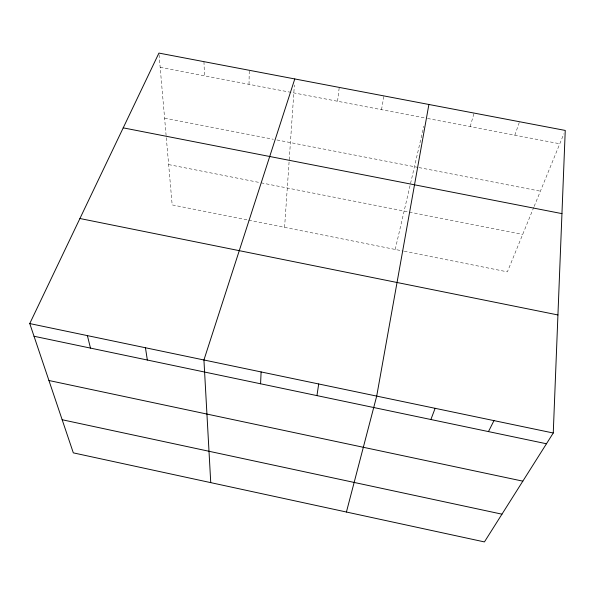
<?xml version="1.0" encoding="UTF-8"?>
<svg xmlns="http://www.w3.org/2000/svg" width="595" height="595" viewBox="0 0 595 595"><rect width="100%" height="100%" fill="white"/><g stroke="black" fill="none" stroke-linecap="round" stroke-linejoin="round"><path stroke-width="0.45" stroke-dasharray="2.98 2.23" d="M249.022 84.334L249.246 70.277M284.581 227.357L294.369 85.055M337.551 101.262L339.239 87.413M381.514 109.673L383.939 95.921M395.206 249.454L423.841 126.222M470.169 126.623L474.089 113.08M514.854 135.177L519.539 121.737M533.797 207.291L507.371 271.856L404.28 251.268M534.146 206.443L563.889 133.771M160.167 67.339L425.722 118.122M427.53 118.472L559.791 143.767M164.599 118.13L273.365 139.275M276.958 139.966L418.069 167.403M418.977 167.574L540.394 191.181M168.653 164.592L260.186 182.65M261.093 182.829L522.685 234.43M246.932 219.838L172.171 204.903L158.999 53.974M248.725 220.195L403.373 251.09M203.959 61.657L204.472 75.81"/><path stroke-width="0.89" d="M553.253 433.011L565.25 130.439L158.925 53.081L29.75 323.568L73.319 452.862L484.427 541.919L553.253 433.011L29.75 323.568M260.58 383.782L261.108 371.935M316.949 395.608L318.697 383.976M428.891 104.475L376.702 396.099L346.424 512.02M294.785 78.949L203.929 359.982L210.742 482.627M430.892 419.512L435.123 408.311M488.465 431.598L493.976 420.613M123.217 127.851L561.948 213.627M79.923 218.514L557.932 314.956M34.027 336.257L546.455 443.758M48.939 380.51L522.827 481.154M62.163 419.743L501.964 514.169M87.391 335.617L90.477 348.097M145.448 347.755L147.337 360.027"/></g></svg>
